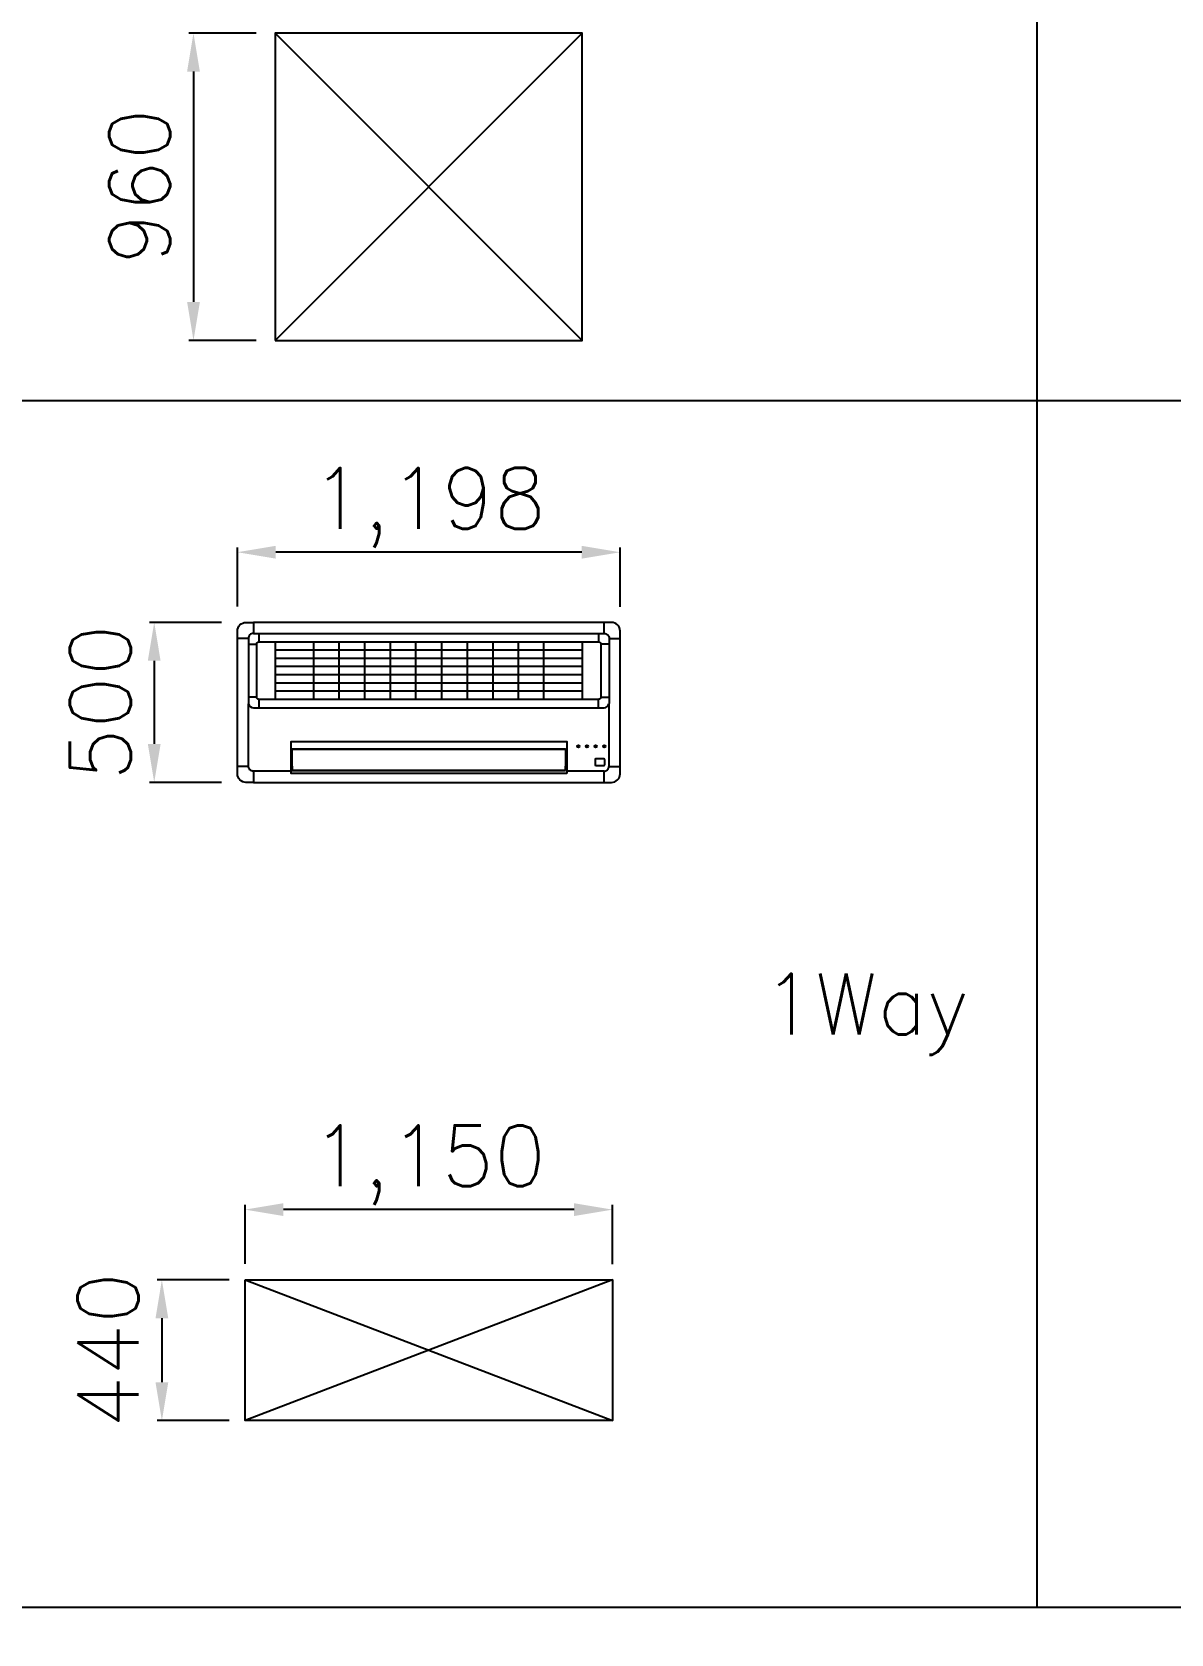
# Model space of a CAD drawing. Header units: millimetres. Extents: x -56261 to 196039, y 9480 to 100001.
# Drawn here: x 30242 to 32676, y 93741 to 97162 of the extents above; entities that cross this region are included whole.
import ezdxf
from ezdxf.enums import TextEntityAlignment as Align

# ---------------------------------------------------------------- set-up
doc = ezdxf.new("R2010")
doc.units = ezdxf.units.MM
doc.set_wipeout_variables(frame=1)
doc.layers.add('DVM_INDOOR', color=7, linetype='Continuous')
doc.layers.add('SS-TEXT', color=7, linetype='Continuous')
doc.styles.add('DVM_DEFAULT', font='romans.shx', dxfattribs={"bigfont": 'whgtxt.shx'})

# ---------------------------------------------------------------- blocks, each defined once
blk = doc.blocks.new('ID_C_1_S_T_BLO')
at = {"layer": 'DVM_INDOOR', "color": 0, "linetype": 'Continuous'}
for p, q in [((0, 500), (-548.74997, 500)), ((-548.74997, 500), (-548.74997, 465.00012)), ((-548.74997, 465.00012), (-431.67516, 465.00012)), ((427.4353, 463.37019), (-427.43529, 463.37019)), ((-427.43529, 463.37019), (-427.43529, 449.59936)), ((548.75, 500), (0, 500)), ((427.4353, 449.59936), (427.4353, 463.37019)), ((430.7501, 465.00012), (548.75, 465.00012)), ((548.75, 465.00012), (548.75, 500)), ((-563.74995, 450), (-598.74997, 450)), ((-598.74997, 450), (-598.74997, 50)), ((-563.74995, 254.82159), (-563.74995, 450)), ((-550.89364, 443.74976), (-550.89364, 429.74976)), ((-523.49993, 447.14347), (-547.49993, 447.14347)), ((-547.49993, 426.35605), (-523.49993, 426.35605)), ((-520.10622, 429.74976), (-520.10622, 443.74976)), ((563.75, 450), (598.75, 450)), ((563.75, 450), (563.75, 254.80508)), ((598.75, 450), (598.75, 50)), ((430.7501, 372.0215), (-430.75008, 372.0215)), ((-427.43734, 395.8981), (427.4374, 395.8981)), ((548.7519, 266.47412), (-548.75098, 266.47412)), ((-531.23877, 266.47412), (-531.23877, 240.5)), ((-531.23756, 264.50742), (-531.23756, 264.27603)), ((531.2376, 264.27603), (531.2376, 264.50742)), ((531.2376, 263.50553), (531.2376, 264.27603)), ((531.2388, 240.5), (531.2388, 266.47412)), ((564.2335, 50), (564.2335, 251.00111)), ((-538.23756, 233.5), (-564.23259, 233.5)), ((-538.23756, 67.5), (-538.23756, 233.5)), ((-531.23756, 240.5), (531.2376, 240.5)), ((-480.54997, 239.81793), (-480.54997, 232.18207)), ((480.55, 239.81793), (-480.54997, 239.81793)), ((-480.54997, 231.26793), (-480.54997, 223.63207)), ((-480.54997, 222.71793), (-480.54997, 215.08207)), ((-480.54997, 214.16793), (-480.54997, 206.53207)), ((480.55, 214.16793), (-480.54997, 214.16793)), ((-480.54997, 205.61793), (-480.54997, 197.98207)), ((-359.95137, 240.5), (-359.95137, 60.5)), ((-281.15146, 240.5), (-281.15146, 60.5)), ((-201.15146, 240.5), (-201.15146, 60.5)), ((-121.15146, 240.5), (-121.15146, 60.5)), ((-41.15146, 240.5), (-41.15146, 60.5)), ((39.9514, 240.5), (39.9514, 60.5)), ((119.9514, 240.5), (119.9514, 60.5)), ((199.9514, 240.5), (199.9514, 60.5)), ((279.9514, 240.5), (279.9514, 60.5)), ((359.9514, 240.5), (359.9514, 60.5)), ((480.55, 232.18207), (480.55, 239.81793)), ((480.55, 223.63207), (480.55, 231.26793)), ((480.55, 215.08207), (480.55, 222.71793)), ((480.55, 206.53207), (480.55, 214.16793)), ((480.55, 197.98207), (480.55, 205.61793)), ((538.2376, 233.5), (538.2376, 67.5)), ((-480.54997, 197.06793), (-480.54997, 189.43207)), ((-480.54997, 188.51793), (-480.54997, 180.88207)), ((480.55, 188.51793), (-480.54997, 188.51793)), ((-480.54997, 179.96793), (-480.54997, 172.33207)), ((-480.54997, 171.41793), (-480.54997, 163.78207)), ((-480.54997, 162.86793), (-480.54997, 155.23207)), ((480.55, 162.86793), (-480.54997, 162.86793)), ((-480.54997, 154.31793), (-480.54997, 146.68207)), ((480.55, 189.43207), (480.55, 197.06793)), ((480.55, 180.88207), (480.55, 188.51793)), ((480.55, 172.33207), (480.55, 179.96793)), ((480.55, 163.78207), (480.55, 171.41793)), ((480.55, 155.23207), (480.55, 162.86793)), ((480.55, 146.68207), (480.55, 154.31793)), ((-480.54997, 145.76793), (-480.54997, 138.13207)), ((-480.54997, 137.21793), (-480.54997, 129.58207)), ((480.55, 137.21793), (-480.54997, 137.21793)), ((-480.54997, 128.66793), (-480.54997, 121.03207)), ((-480.54997, 120.11793), (-480.54997, 112.48207)), ((-480.54997, 111.56793), (-480.54997, 103.93207)), ((480.55, 111.56793), (-480.54997, 111.56793)), ((-480.54997, 103.01793), (-480.54997, 95.38207)), ((480.55, 138.13207), (480.55, 145.76793)), ((480.55, 129.58207), (480.55, 137.21793)), ((480.55, 121.03207), (480.55, 128.66793)), ((480.55, 112.48207), (480.55, 120.11793)), ((480.55, 103.93207), (480.55, 111.56793)), ((480.55, 95.38207), (480.55, 103.01793)), ((-531.23746, 34.51651), (-531.23877, 60.5)), ((531.2376, 60.5), (-531.23756, 60.5)), ((-480.54997, 94.46793), (-480.54997, 86.83207)), ((-480.54997, 85.91793), (-480.54997, 78.28207)), ((480.55, 85.91793), (-480.54997, 85.91793)), ((-480.54997, 77.36793), (-480.54997, 69.73207)), ((-480.54997, 68.81793), (-480.54997, 61.18207)), ((480.55, 86.83207), (480.55, 94.46793)), ((480.55, 78.28207), (480.55, 85.91793)), ((480.55, 69.73207), (480.55, 77.36793)), ((480.55, 61.18207), (480.55, 68.81793)), ((531.2375, 34.51651), (531.2388, 60.5)), ((-564.23273, 50), (-598.74997, 50)), ((-548.74997, 34.51654), (-548.74997, 0)), ((-548.74997, 0), (0, 0)), ((0, 0), (548.75, 0)), ((548.75, -0.00009), (548.75, 34.51651)), ((564.2335, 50), (598.75, 50))]:
    blk.add_line(p, q, dxfattribs=at)
for points in [[(-431.67516, 471.85909), (430.7501, 471.85909), (430.7501, 372.02138), (-431.67516, 372.02138)], [(-427.43529, 463.37019), (427.4375, 463.37019), (427.4375, 395.89798), (-427.43529, 395.89798)]]:
    blk.add_lwpolyline(points, close=True, dxfattribs=at)
blk.add_lwpolyline([(-531.23767, 263.50555), (-531.23767, 263.54463, 0.000001034), (-531.23767, 263.58368, 0.0000010218), (-531.23766, 263.6227, 0.0000010383), (-531.23766, 263.66159, 0.0000011), (-531.23766, 263.70019, 0.0000011551), (-531.23765, 263.73839, 0.0000012103), (-531.23765, 263.77606, 0.000001273), (-531.23765, 263.81311, 0.0000013504), (-531.23765, 263.84938, 0.0000014367), (-531.23765, 263.88478, 0.0000015359), (-531.23765, 263.91916, 0.0000016507), (-531.23764, 263.95244, 0.0000017826), (-531.23764, 263.98448, 0.0000019419), (-531.23764, 264.01521, 0.0000021268), (-531.23764, 264.04448, 0.000002346), (-531.23764, 264.07226, 0.0000025898), (-531.23764, 264.09841, 0.0000029343), (-531.23764, 264.12294, 0.0000033789), (-531.23765, 264.1457, 0.000003805), (-531.23765, 264.16671, 0.0000041313), (-531.23765, 264.18585, 0.0000052916), (-531.23765, 264.20324, 0.0000075718), (-531.23765, 264.21882, 0.000007551), (-531.23765, 264.23235, 0.0000035929), (-531.23766, 264.24362, 0.0000138277), (-531.23766, 264.25404, 0.0000424811), (-531.23766, 264.26491, 0.000045147), (-531.23767, 264.27602, 0.0000398279)], format="xyb", dxfattribs=at)
for centre in [(-549.04356, 387.29339), (-522.04356, 387.29339), (-495.04356, 387.29339), (-468.04356, 387.29339)]:
    blk.add_circle(centre, 3.625, dxfattribs=at)
for centre, radius, start, end in [((-547.49993, 443.74976), 3.39371, 90, 180), ((-547.49993, 429.74976), 3.39371, 180, 270), ((-523.49993, 443.74976), 3.39371, 0, 90), ((-523.49993, 429.74976), 3.39371, 270, 0), ((-548.75107, 251.00111), 15.47777, 90, 165.70963), ((548.7519, 251.00111), 15.47301, 14.231792, 90)]:
    blk.add_arc(centre, radius, start, end, dxfattribs=at)
for points, knots in [([(-548.75004, 500.0001), (-552.60524, 500), (-560.27248, 500.02015), (-568.01257, 499.99527), (-578.86163, 500.01157), (-593.00665, 494.25369), (-598.76126, 480.11266), (-598.7446, 469.26209), (-598.76983, 461.52267), (-598.74997, 453.85529), (-598.75006, 450.00008)], [0, 0, 0, 0, 0.22815986, 0.45631973, 0.45631973, 0.85766963, 1.2590195, 1.2590195, 1.4871794, 1.7153393, 1.7153393, 1.7153393, 1.7153393]), ([(-548.75004, 465), (-549.79525, 465.00009), (-551.88468, 464.77901), (-553.88379, 464.13263), (-556.51995, 462.96403), (-559.59639, 460.8448), (-561.71493, 457.76921), (-562.88342, 455.13348), (-563.52908, 453.13451), (-563.74991, 451.04429), (-563.74996, 450.00008)], [0, 0, 0, 0, 0.13301151, 0.26602302, 0.26602302, 0.5, 0.73397698, 0.73397698, 0.86698849, 1, 1, 1, 1]), ([(548.75, 500.0001), (552.6053, 500), (560.2725, 500.02015), (568.0126, 499.99527), (578.8617, 500.01157), (593.0067, 494.25369), (598.7613, 480.11266), (598.7446, 469.26209), (598.7699, 461.52267), (598.75, 453.85529), (598.75, 450.00008)], [0, 0, 0, 0, 0.22815986, 0.45631973, 0.45631973, 0.85766963, 1.2590195, 1.2590195, 1.4871794, 1.7153393, 1.7153393, 1.7153393, 1.7153393]), ([(548.75, 465), (549.7953, 465.00009), (551.8847, 464.77901), (553.8838, 464.13263), (556.52, 462.96403), (559.5964, 460.8448), (561.715, 457.76921), (562.8835, 455.13348), (563.5291, 453.13451), (563.75, 451.04429), (563.7499, 450.00008)], [0, 0, 0, 0, 0.13301151, 0.26602302, 0.26602302, 0.5, 0.73397698, 0.73397698, 0.86698849, 1, 1, 1, 1]), ([(564.2334, 251.00126), (564.2335, 251.64186), (564.1933, 252.28268), (564.0733, 253.2364), (564.0234, 253.55308), (563.9337, 254.02533), (563.9013, 254.18228), (563.8491, 254.4169), (563.831, 254.49498), (563.7938, 254.65084), (563.7699, 254.72744), (563.7499, 254.80495)], [2, 2, 2, 2, 4.5023003, 4.5023003, 5.7534369, 5.7534369, 6.3789939, 6.3789939, 6.6917768, 6.6917768, 7.0045742, 7.0045742, 7.0045742, 7.0045742]), ([(-538.23745, 233.50001), (-538.23756, 234.63478), (-537.958, 235.76573), (-537.10239, 237.38343), (-536.26294, 238.52645), (-535.11977, 239.36564), (-533.50261, 240.22102), (-532.37185, 240.5), (-531.23767, 240.50009)], [0, 0, 0, 0, 0.30961454, 0.30961454, 0.50006661, 0.69051868, 0.69051868, 1, 1, 1, 1]), ([(531.2376, 240.50009), (532.3719, 240.5), (533.5027, 240.22102), (535.1198, 239.36564), (536.263, 238.52645), (537.1024, 237.38343), (537.9581, 235.76573), (538.2376, 234.63478), (538.2377, 233.50001)], [0, 0, 0, 0, 0.30948132, 0.30948132, 0.49993339, 0.69038546, 0.69038546, 1, 1, 1, 1]), ([(-531.23767, 60.4999), (-532.37185, 60.5), (-533.50261, 60.77899), (-535.11977, 61.63436), (-536.26294, 62.47356), (-537.10239, 63.61657), (-537.958, 65.23427), (-538.23756, 66.36522), (-538.23745, 67.49998)], [0, 0, 0, 0, 0.30948132, 0.30948132, 0.49993339, 0.69038546, 0.69038546, 1, 1, 1, 1]), ([(538.2377, 67.49998), (538.2376, 66.36522), (537.9581, 65.23427), (537.1024, 63.61657), (536.263, 62.47356), (535.1198, 61.63436), (533.5027, 60.77899), (532.3719, 60.5), (531.2376, 60.4999)], [0, 0, 0, 0, 0.30961454, 0.30961454, 0.50006661, 0.69051868, 0.69051868, 1, 1, 1, 1]), ([(-598.75006, 49.99993), (-598.74997, 46.14471), (-598.76984, 38.47726), (-598.74462, 30.73778), (-598.76133, 19.88723), (-593.00682, 5.74648), (-578.86153, -0.0115), (-568.01244, 0.00476), (-560.27241, -0.02015), (-552.60524, 0), (-548.75004, -0.00009)], [0, 0, 0, 0, 0.22816002, 0.45632004, 0.45632004, 0.85767022, 1.2590204, 1.2590204, 1.4871804, 1.7153404, 1.7153404, 1.7153404, 1.7153404]), ([(-548.75004, 34.51651), (-550.73628, 34.51635), (-552.7231, 34.90399), (-555.58589, 36.06494), (-556.56416, 36.58941), (-558.31225, 37.78254), (-559.09301, 38.43619), (-561.20349, 40.58802), (-562.32434, 42.29156), (-563.83941, 45.99629), (-564.23296, 47.99787), (-564.23286, 49.99962)], [2, 2, 2, 2, 9.7511416, 9.7511416, 14.058025, 14.058025, 18.012457, 18.012457, 25.823127, 25.823127, 33.63537, 33.63537, 33.63537, 33.63537]), ([(598.75, 49.99993), (598.75, 46.14471), (598.7699, 38.47726), (598.7447, 30.73778), (598.7614, 19.88723), (593.0069, 5.74648), (578.8616, -0.0115), (568.0125, 0.00476), (560.2725, -0.02015), (552.6053, 0), (548.75, -0.00009)], [0, 0, 0, 0, 0.22816002, 0.45632004, 0.45632004, 0.85767022, 1.2590204, 1.2590204, 1.4871804, 1.7153404, 1.7153404, 1.7153404, 1.7153404]), ([(548.7506, 34.51651), (550.7763, 34.51645), (554.8312, 35.32355), (559.9817, 38.76839), (563.4265, 43.91895), (564.2336, 47.97376), (564.2334, 49.99993)], [2, 2, 2, 2, 9.9070768, 17.816346, 25.725604, 33.632516, 33.632516, 33.632516, 33.632516])]:
    blk.add_open_spline(points, degree=3, knots=knots, dxfattribs=at)
for points in [[(-564.23286, 49.99962), (-564.2327, 116.99909), (-564.2327, 184.00001), (-564.23256, 251.00096)], [(-564.23256, 251.00096), (-564.2327, 252.28769), (-564.07013, 253.57481), (-563.74996, 254.82148)], [(-538.23745, 233.50001), (-545.97181, 233.5), (-553.70535, 233.5), (-561.2357, 233.50001)], [(538.2377, 233.50001), (545.9719, 233.5), (553.7054, 233.5), (564.56879, 233.50001)], [(-564.21849, 67.49998), (-553.70533, 67.5), (-545.9718, 67.5), (-538.23745, 67.49998)], [(564.10157, 67.49998), (553.7054, 67.5), (545.9719, 67.5), (538.2377, 67.49998)], [(0.0001, 34.51651), (-182.91676, 34.51654), (-365.83355, 34.51654), (-548.75004, 34.51651)], [(548.7506, 34.51651), (365.8336, 34.51654), (182.9168, 34.51654), (0.0001, 34.51651)]]:
    blk.add_open_spline(points, degree=3, dxfattribs=at)
blk = doc.blocks.new('A$C43DE16F2')
blk.add_wipeout([(0, 14550), (0, 0), (29100, 0), (29100, 14550)]).dxf.layer = 'SS-TEXT'
at = {"layer": 'SS-TEXT', "color": 3, "linetype": 'ByBlock', "ltscale": 0.2}
for p, q in [((4230, 10413.7), (3897.2, 10413.7)), ((3920.8, 10224.4), (3920.8, 9088.4)), ((4230, 8899.1), (3897.2, 8899.1)), ((4137.4, 7586.9), (4137.4, 7878)), ((5836.9, 7854.3), (4326.7, 7854.3)), ((6026.2, 7584.6), (6026.2, 7878)), ((4058.5, 7508.1), (3703.4, 7508.1)), ((3727.1, 7318.8), (3727.1, 6908.7)), ((4058.5, 6719.4), (3703.4, 6719.4)), ((4175.2, 4345.1), (4175.2, 4636.1)), ((5799.1, 4612.5), (4364.5, 4612.5)), ((5988.3, 4342.8), (5988.3, 4636.1)), ((4096.4, 4266.2), (3741.3, 4266.2)), ((3764.9, 4076.9), (3764.9, 3761.5)), ((4096.4, 3572.2), (3741.3, 3572.2))]:
    blk.add_line(p, q, dxfattribs=at)
at = {"layer": 'SS-TEXT'}
blk.add_line((0, 2652), (20081.8, 2652), dxfattribs=at)
for points in [[(8081.8, 14550), (8081.8, 2652)], [(20081.8, 8601), (0, 8601)]]:
    blk.add_lwpolyline(points, dxfattribs=at)
at = {"layer": 'SS-TEXT', "linetype": 'ByBlock', "ltscale": 0.2}
for points in [[(4324.2, 8899.1), (5839.4, 8899.1), (5839.4, 10413.7), (4324.2, 10413.7)], [(4175.2, 4266.2), (5988.3, 4266.2), (5988.3, 3572.2), (4175.2, 3572.2)]]:
    blk.add_lwpolyline(points, close=True, dxfattribs=at)
for points in [[(4324.2, 10413.7), (5839.4, 8899.1)], [(5839.4, 10413.7), (4324.2, 8899.1)], [(4175.2, 4266.2), (5988.3, 3572.2)], [(5988.3, 4266.2), (4175.2, 3572.2)]]:
    blk.add_lwpolyline(points, dxfattribs=at)
at = {"layer": 'SS-TEXT', "color": 3, "linetype": 'ByBlock', "ltscale": 0.2}
for points in [[(3889.3, 10224.4), (3952.4, 10224.4), (3920.8, 10413.7)], [(3889.3, 9088.4), (3952.4, 9088.4), (3920.8, 8899.1)], [(4326.7, 7885.8), (4326.7, 7822.7), (4137.4, 7854.3)], [(5836.9, 7885.8), (5836.9, 7822.7), (6026.2, 7854.3)], [(3695.5, 7318.8), (3758.6, 7318.8), (3727.1, 7508.1)], [(3695.5, 6908.7), (3758.6, 6908.7), (3727.1, 6719.4)], [(4364.5, 4644), (4364.5, 4580.9), (4175.2, 4612.5)], [(5799.1, 4644), (5799.1, 4580.9), (5988.3, 4612.5)], [(3733.4, 4076.9), (3796.5, 4076.9), (3764.9, 4266.2)], [(3733.4, 3761.5), (3796.5, 3761.5), (3764.9, 3572.2)]]:
    blk.add_solid(points, dxfattribs=at)
at = {"layer": 'SS-TEXT', "linetype": 'Continuous', "xscale": 1.577261091527505, "yscale": 1.577261091527505, "zscale": 1.577261091527505, "rotation": 180}
blk.add_blockref('ID_C_1_S_T_BLO', (5081.8, 7508.1), dxfattribs=at)
at = {"layer": 'SS-TEXT', "style": 'DVM_DEFAULT'}
for s, p in [('960', (3655.2, 9657.9)), ('500', (3461.4, 7113.7)), ('440', (3499.3, 3919.2))]:
    blk.add_text(s, height=300, rotation=90, dxfattribs=at).set_placement(p, align=Align.MIDDLE_CENTER)
for s, p in [('1,198', (5081.8, 8119.9)), ('1,150', (5081.8, 4878.1))]:
    blk.add_text(s, height=300, dxfattribs=at).set_placement(p, align=Align.MIDDLE_CENTER)
at = {"layer": 'SS-TEXT', "color": 2, "style": 'DVM_DEFAULT'}
blk.add_text('1Way', height=300, dxfattribs=at).set_placement((7238.1, 5626.5), align=Align.MIDDLE_CENTER)

msp = doc.modelspace()

# ---------------------------------------------------------------- block references
at = {"layer": 'SS-TEXT', "xscale": 0.4331186193392458, "yscale": 0.4331186193392458, "zscale": 0.4331186193392458}
msp.add_blockref('A$C43DE16F2', (28888.9, 92649.2), dxfattribs=at)

doc.saveas('drawing.dxf')
